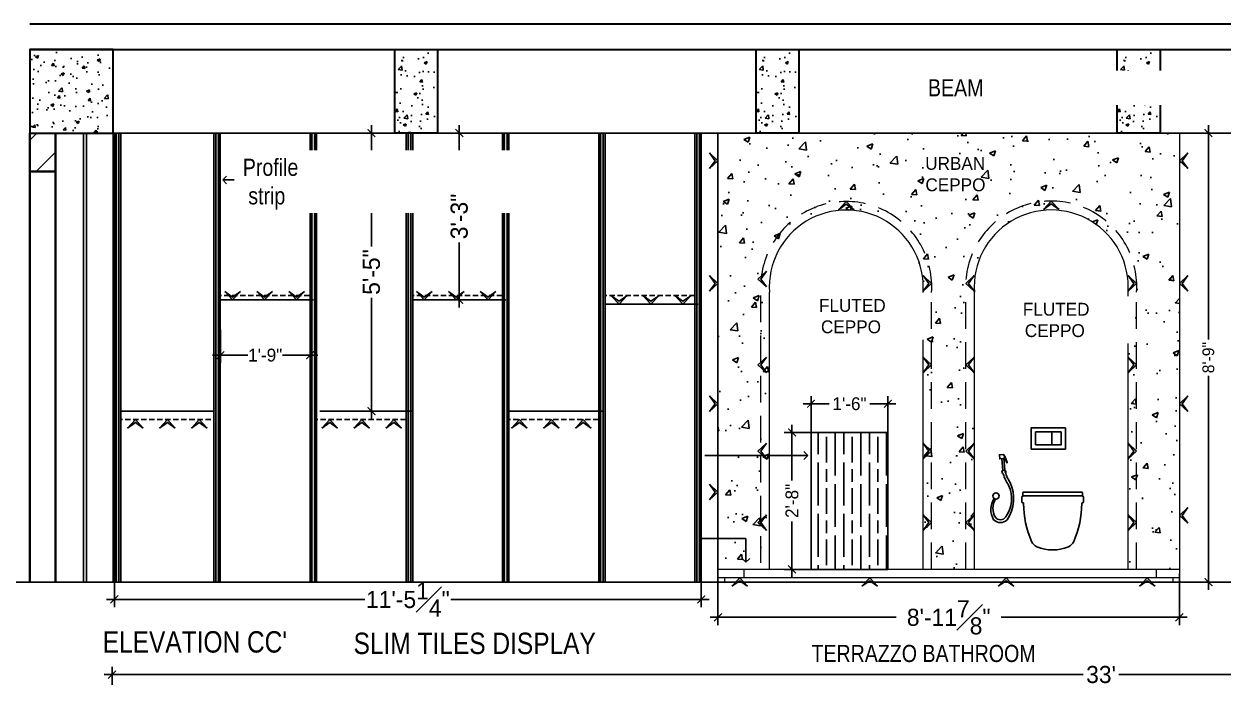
# Model space of a CAD drawing. Header units: inches. Extents: x -137722 to 81594, y -22256 to -1207.
# Drawn here: x -64117 to -63836.6, y -3403.5 to -3250.9 of the extents above; entities that cross this region are included whole.
import ezdxf

# ---------------------------------------------------------------- set-up
doc = ezdxf.new("R2010")
doc.units = ezdxf.units.IN
doc.header["$LTSCALE"] = 0.05
doc.header["$MEASUREMENT"] = 0
doc.header["$PDMODE"] = 3
doc.header["$PDSIZE"] = -4
doc.linetypes.add('A2-XREF-115_FURN$0$HIDDEN', pattern=[0.375, 0.25, -0.125])
doc.linetypes.add('DASHED2', pattern=[0.375, 0.25, -0.125])
doc.layers.get('Defpoints').update_dxf_attribs({"linetype": 'DASHED2'})
for name, color, linetype in [('beam', 7, 'Continuous'), ('Civil Dimension - Text', 7, 'Continuous'), ('Flooring Hatch', 251, 'Continuous'), ('FURNIITURE', 6, 'Continuous'), ('HATCH', 251, 'Continuous'), ('slab', 7, 'Continuous'), ('text', 176, 'Continuous')]:
    doc.layers.add(name, color=color, linetype=linetype)
doc.layers.add('FURNITURE', color=36, linetype='Continuous', lineweight=18)
doc.layers.add('WALL', color=7, linetype='Continuous', lineweight=35)
doc.styles.add('4MMOF3-8', font='ARIALN.TTF', dxfattribs={"height": 5.12})
doc.styles.add('9-128OF1-4', font='stylu.ttf')
doc.dimstyles.new('DIM 1-4', dxfattribs={"dimtxt": 3.0792, "dimasz": 1.82, "dimexe": 1.82, "dimexo": 0, "dimgap": 0.09, "dimtad": 0, "dimzin": 0, "dimdsep": 46, "dimlunit": 4, "dimtxsty": '9-128OF1-4', "dimblk": 'ARCHTICK', "dimcen": 1.8125, "dimdle": 1.82, "dimclrd": 8, "dimclre": 8, "dimadec": 0, "dimazin": 0, "dimtfac": 1, "dimtofl": 0, "dimtmove": 0, "dimatfit": 3, "dimldrblk": 'OPEN90', "dimfxl": 1, "dimtolj": 1, "dimtzin": 0, "dimlwd": -1, "dimarcsym": 0})

# ---------------------------------------------------------------- blocks, each defined once
blk = doc.blocks.new('_ArchTick')
at = {"color": 0, "const_width": 0.15}
blk.add_lwpolyline([(-0.5, -0.5), (0.5, 0.5)], dxfattribs=at)
blk = doc.blocks.new('*D236')
at = {"layer": 'Civil Dimension - Text', "color": 8, "lineweight": -2, "ltscale": 50, "transparency": 16777216}
for p, q in [((-64096.46, -3411.76), (-64096.46, -3401.15)), ((-63700.46, -3413.62), (-63700.46, -3401.15))]:
    blk.add_line(p, q, dxfattribs=at)
at = {"layer": 'Civil Dimension - Text', "color": 8, "ltscale": 50, "transparency": 16777216}
for p, q in [((-64098.28, -3402.97), (-63869.29, -3402.97)), ((-63698.64, -3402.97), (-63860.94, -3402.97))]:
    blk.add_line(p, q, dxfattribs=at)
at = {"layer": 'Defpoints', "color": 0, "ltscale": 50, "transparency": 16777216}
for p in [(-64096.46, -3402.97), (-64096.46, -3411.76), (-63700.46, -3413.62)]:
    blk.add_point(p, dxfattribs=at)
at = {"layer": 'Civil Dimension - Text', "color": 8, "ltscale": 50, "transparency": 16777216, "xscale": 1.82, "yscale": 1.82, "zscale": 1.82, "rotation": 180}
blk.add_blockref('_ArchTick', (-64096.46, -3402.97), dxfattribs=at)
at = {"layer": 'Civil Dimension - Text', "color": 8, "ltscale": 50, "transparency": 16777216, "xscale": 1.82, "yscale": 1.82, "zscale": 1.82}
blk.add_blockref('_ArchTick', (-63700.46, -3402.97), dxfattribs=at)
at = {"layer": 'Civil Dimension - Text', "color": 0, "ltscale": 50, "transparency": 16777216, "insert": (-63865.12, -3402.97), "char_height": 4, "attachment_point": 5, "style": '9-128OF1-4'}
blk.add_mtext("\\A1;33'", dxfattribs=at)
blk = doc.blocks.new('_Open90')
at = {"color": 0, "linetype": 'ByBlock', "lineweight": -2}
for p, q in [((0, 0), (-1, 0)), ((-0.5, 0.5), (0, 0)), ((0, 0), (-0.5, -0.5))]:
    blk.add_line(p, q, dxfattribs=at)
blk = doc.blocks.new('adwawd')
at = {"layer": 'Flooring Hatch', "ltscale": 50, "true_color": 0xcd6928, "transparency": 33554687}
h = blk.add_hatch(color=32, dxfattribs=at)
h.dxf.hatch_style = 1
h.paths.add_polyline_path([(-77941.34, -7094.04), (-77946.01, -7099.05), (-77941.34, -7095.73), (-77936.68, -7099.05)])
at = {"layer": 'Civil Dimension - Text', "color": 2, "ltscale": 50}
for p, q in [((-77941.34, -7094.04), (-77946.01, -7099.05)), ((-77946.01, -7099.05), (-77941.34, -7095.73)), ((-77941.34, -7094.04), (-77936.68, -7099.05)), ((-77936.68, -7099.05), (-77941.34, -7095.73))]:
    blk.add_line(p, q, dxfattribs=at)
blk = doc.blocks.new('*D239')
at = {"layer": 'Civil Dimension - Text', "color": 8, "ltscale": 50, "transparency": 16777216}
for p, q in [((-63934.78, -3339.66), (-63928.01, -3339.66)), ((-63913.14, -3339.66), (-63919.91, -3339.66))]:
    blk.add_line(p, q, dxfattribs=at)
at = {"layer": 'Civil Dimension - Text', "color": 8, "lineweight": -2, "ltscale": 50, "transparency": 16777216}
for p, q in [((-63932.96, -3346.36), (-63932.96, -3337.84)), ((-63914.96, -3346.36), (-63914.96, -3337.84))]:
    blk.add_line(p, q, dxfattribs=at)
at = {"layer": 'Defpoints', "color": 0, "ltscale": 50, "transparency": 16777216}
for p in [(-63932.96, -3339.66), (-63932.96, -3346.36), (-63914.96, -3346.36)]:
    blk.add_point(p, dxfattribs=at)
at = {"layer": 'Civil Dimension - Text', "color": 8, "ltscale": 50, "transparency": 16777216, "xscale": 1.82, "yscale": 1.82, "zscale": 1.82, "rotation": 180}
blk.add_blockref('_ArchTick', (-63932.96, -3339.66), dxfattribs=at)
at = {"layer": 'Civil Dimension - Text', "color": 8, "ltscale": 50, "transparency": 16777216, "xscale": 1.82, "yscale": 1.82, "zscale": 1.82}
blk.add_blockref('_ArchTick', (-63914.96, -3339.66), dxfattribs=at)
at = {"layer": 'Civil Dimension - Text', "color": 0, "ltscale": 50, "transparency": 16777216, "insert": (-63923.96, -3339.66), "char_height": 3, "attachment_point": 5, "style": '9-128OF1-4', "bg_fill": 3, "box_fill_scale": 1.25, "bg_fill_color": 256, "bg_fill_true_color": 13158600, "bg_fill_transparency": 0}
blk.add_mtext('\\A1;1\'-6"', dxfattribs=at)
blk = doc.blocks.new('*D240')
at = {"layer": 'Civil Dimension - Text', "color": 8, "ltscale": 50, "transparency": 16777216}
for p, q in [((-63937.41, -3344.54), (-63937.41, -3357.87)), ((-63937.41, -3380.18), (-63937.41, -3366.85))]:
    blk.add_line(p, q, dxfattribs=at)
at = {"layer": 'Civil Dimension - Text', "color": 8, "lineweight": -2, "ltscale": 50, "transparency": 16777216}
for p, q in [((-63932.96, -3346.36), (-63939.23, -3346.36)), ((-63932.96, -3378.36), (-63939.23, -3378.36))]:
    blk.add_line(p, q, dxfattribs=at)
at = {"layer": 'Defpoints', "color": 0, "ltscale": 50, "transparency": 16777216}
for p in [(-63932.96, -3346.36), (-63937.41, -3378.36), (-63932.96, -3378.36)]:
    blk.add_point(p, dxfattribs=at)
at = {"layer": 'Civil Dimension - Text', "color": 8, "ltscale": 50, "transparency": 16777216, "xscale": 1.82, "yscale": 1.82, "zscale": 1.82}
for p, rotation in [((-63937.41, -3346.36), 90), ((-63937.41, -3378.36), 270)]:
    blk.add_blockref('_ArchTick', p, dxfattribs=dict(at, rotation=rotation))
at = {"layer": 'Civil Dimension - Text', "color": 0, "ltscale": 50, "transparency": 16777216, "insert": (-63937.41, -3362.36), "char_height": 3, "attachment_point": 5, "rotation": 90, "style": '9-128OF1-4', "bg_fill": 3, "box_fill_scale": 1.25, "bg_fill_color": 256, "bg_fill_true_color": 13158600, "bg_fill_transparency": 0}
blk.add_mtext('\\A1;2\'-8"', dxfattribs=at)
blk = doc.blocks.new('*D241')
at = {"layer": 'Civil Dimension - Text', "color": 8, "ltscale": 50, "transparency": 16777216}
for p, q in [((-63840.01, -3274.54), (-63840.01, -3324.62)), ((-63840.01, -3383.18), (-63840.01, -3333.1))]:
    blk.add_line(p, q, dxfattribs=at)
at = {"layer": 'Civil Dimension - Text', "color": 8, "lineweight": -2, "ltscale": 50, "transparency": 16777216}
for p, q in [((-63846.8, -3276.36), (-63838.19, -3276.36)), ((-63848.3, -3381.36), (-63838.19, -3381.36))]:
    blk.add_line(p, q, dxfattribs=at)
at = {"layer": 'Defpoints', "color": 0, "ltscale": 50, "transparency": 16777216}
for p in [(-63846.8, -3276.36), (-63848.3, -3381.36), (-63840.01, -3381.36)]:
    blk.add_point(p, dxfattribs=at)
at = {"layer": 'Civil Dimension - Text', "color": 8, "ltscale": 50, "transparency": 16777216, "xscale": 1.82, "yscale": 1.82, "zscale": 1.82}
for p, rotation in [((-63840.01, -3276.36), 90), ((-63840.01, -3381.36), 270)]:
    blk.add_blockref('_ArchTick', p, dxfattribs=dict(at, rotation=rotation))
at = {"layer": 'Civil Dimension - Text', "color": 0, "ltscale": 50, "transparency": 16777216, "insert": (-63840.01, -3328.86), "char_height": 2.75, "attachment_point": 5, "rotation": 90, "style": '9-128OF1-4'}
blk.add_mtext('\\A1;8\'-9"', dxfattribs=at)
blk = doc.blocks.new('*D244')
at = {"layer": 'Civil Dimension - Text', "color": 8, "lineweight": -2, "ltscale": 50, "transparency": 16777216}
for p, q in [((-63954.72, -3379.36), (-63954.72, -3391.39)), ((-63846.8, -3379.36), (-63846.8, -3391.39))]:
    blk.add_line(p, q, dxfattribs=at)
at = {"layer": 'Civil Dimension - Text', "color": 8, "ltscale": 50, "transparency": 16777216}
for p, q in [((-63956.54, -3389.57), (-63913.01, -3389.57)), ((-63844.98, -3389.57), (-63888.51, -3389.57))]:
    blk.add_line(p, q, dxfattribs=at)
at = {"layer": 'Defpoints', "color": 0, "ltscale": 50, "transparency": 16777216}
for p in [(-63954.72, -3379.36), (-63846.8, -3379.36), (-63846.8, -3389.57)]:
    blk.add_point(p, dxfattribs=at)
at = {"layer": 'Civil Dimension - Text', "color": 8, "ltscale": 50, "transparency": 16777216, "xscale": 1.82, "yscale": 1.82, "zscale": 1.82, "rotation": 180}
blk.add_blockref('_ArchTick', (-63954.72, -3389.57), dxfattribs=at)
at = {"layer": 'Civil Dimension - Text', "color": 8, "ltscale": 50, "transparency": 16777216, "xscale": 1.82, "yscale": 1.82, "zscale": 1.82}
blk.add_blockref('_ArchTick', (-63846.8, -3389.57), dxfattribs=at)
at = {"layer": 'Civil Dimension - Text', "color": 0, "ltscale": 50, "transparency": 16777216, "insert": (-63900.76, -3389.57), "char_height": 4, "attachment_point": 5, "style": '9-128OF1-4'}
blk.add_mtext('\\A1;8\'-11{\\H1x;\\S7#8;}"', dxfattribs=at)
blk = doc.blocks.new('*D328')
at = {"layer": 'Civil Dimension - Text', "color": 8, "lineweight": -2, "ltscale": 50, "transparency": 16777216}
for p, q in [((-64095.91, -3376.65), (-64095.91, -3387.22)), ((-63958.62, -3378.31), (-63958.62, -3387.22))]:
    blk.add_line(p, q, dxfattribs=at)
at = {"layer": 'Civil Dimension - Text', "color": 8, "ltscale": 50, "transparency": 16777216}
for p, q in [((-64097.73, -3385.4), (-64037.3, -3385.4)), ((-63956.8, -3385.4), (-64017.23, -3385.4))]:
    blk.add_line(p, q, dxfattribs=at)
at = {"layer": 'Defpoints', "color": 0, "ltscale": 50, "transparency": 16777216}
for p in [(-64095.91, -3376.65), (-63958.62, -3378.31), (-64095.91, -3385.4)]:
    blk.add_point(p, dxfattribs=at)
at = {"layer": 'Civil Dimension - Text', "color": 8, "ltscale": 50, "transparency": 16777216, "xscale": 1.82, "yscale": 1.82, "zscale": 1.82, "rotation": 180}
blk.add_blockref('_ArchTick', (-64095.91, -3385.4), dxfattribs=at)
at = {"layer": 'Civil Dimension - Text', "color": 8, "ltscale": 50, "transparency": 16777216, "xscale": 1.82, "yscale": 1.82, "zscale": 1.82}
blk.add_blockref('_ArchTick', (-63958.62, -3385.4), dxfattribs=at)
at = {"layer": 'Civil Dimension - Text', "color": 0, "ltscale": 50, "transparency": 16777216, "insert": (-64027.26, -3385.4), "char_height": 4, "attachment_point": 5, "style": '9-128OF1-4'}
blk.add_mtext('\\A1;11\'-5{\\H1x;\\S1#4;}"', dxfattribs=at)
blk = doc.blocks.new('*D329')
at = {"layer": 'Civil Dimension - Text', "color": 8, "lineweight": -2, "ltscale": 50, "transparency": 16777216}
for p, q in [((-64071.12, -3322.39), (-64071.12, -3330.11)), ((-64050.12, -3322.15), (-64050.12, -3330.11))]:
    blk.add_line(p, q, dxfattribs=at)
at = {"layer": 'Civil Dimension - Text', "color": 8, "ltscale": 50, "transparency": 16777216}
for p, q in [((-64072.94, -3328.29), (-64064.67, -3328.29)), ((-64048.3, -3328.29), (-64056.58, -3328.29))]:
    blk.add_line(p, q, dxfattribs=at)
at = {"layer": 'Defpoints', "color": 0, "ltscale": 50, "transparency": 16777216}
for p in [(-64071.12, -3322.39), (-64050.12, -3322.15), (-64071.12, -3328.29)]:
    blk.add_point(p, dxfattribs=at)
at = {"layer": 'Civil Dimension - Text', "color": 8, "ltscale": 50, "transparency": 16777216, "xscale": 1.82, "yscale": 1.82, "zscale": 1.82, "rotation": 180}
blk.add_blockref('_ArchTick', (-64071.12, -3328.29), dxfattribs=at)
at = {"layer": 'Civil Dimension - Text', "color": 8, "ltscale": 50, "transparency": 16777216, "xscale": 1.82, "yscale": 1.82, "zscale": 1.82}
blk.add_blockref('_ArchTick', (-64050.12, -3328.29), dxfattribs=at)
at = {"layer": 'Civil Dimension - Text', "color": 0, "ltscale": 50, "transparency": 16777216, "insert": (-64060.62, -3328.29), "char_height": 3, "attachment_point": 5, "style": '9-128OF1-4'}
blk.add_mtext('\\A1;1\'-9"', dxfattribs=at)
blk = doc.blocks.new('*D330')
at = {"layer": 'Civil Dimension - Text', "color": 8, "ltscale": 50, "transparency": 16777216}
for p, q in [((-64035.77, -3274.54), (-64035.77, -3302.87)), ((-64035.77, -3343.18), (-64035.77, -3314.86))]:
    blk.add_line(p, q, dxfattribs=at)
at = {"layer": 'Civil Dimension - Text', "color": 8, "lineweight": -2, "ltscale": 50, "transparency": 16777216}
for p, q in [((-64032.42, -3276.36), (-64037.59, -3276.36)), ((-64036.95, -3341.36), (-64033.95, -3341.36))]:
    blk.add_line(p, q, dxfattribs=at)
at = {"layer": 'Defpoints', "color": 0, "ltscale": 50, "transparency": 16777216}
for p in [(-64035.77, -3276.36), (-64032.42, -3276.36), (-64036.95, -3341.36)]:
    blk.add_point(p, dxfattribs=at)
at = {"layer": 'Civil Dimension - Text', "color": 8, "ltscale": 50, "transparency": 16777216, "xscale": 1.82, "yscale": 1.82, "zscale": 1.82}
for p, rotation in [((-64035.77, -3276.36), 90), ((-64035.77, -3341.36), 270)]:
    blk.add_blockref('_ArchTick', p, dxfattribs=dict(at, rotation=rotation))
at = {"layer": 'Civil Dimension - Text', "color": 0, "ltscale": 50, "transparency": 16777216, "insert": (-64035.77, -3308.86), "char_height": 4, "attachment_point": 5, "rotation": 90, "style": '9-128OF1-4'}
blk.add_mtext('\\A1;5\'-5"', dxfattribs=at)
blk = doc.blocks.new('*D331')
at = {"layer": 'Civil Dimension - Text', "color": 8, "ltscale": 50, "transparency": 16777216}
for p, q in [((-64015.23, -3274.54), (-64015.23, -3289.78)), ((-64015.23, -3317.18), (-64015.23, -3301.94))]:
    blk.add_line(p, q, dxfattribs=at)
at = {"layer": 'Civil Dimension - Text', "color": 8, "lineweight": -2, "ltscale": 50, "transparency": 16777216}
for p, q in [((-64012.8, -3276.36), (-64017.05, -3276.36)), ((-64015.23, -3315.36), (-64017.05, -3315.36))]:
    blk.add_line(p, q, dxfattribs=at)
at = {"layer": 'Defpoints', "color": 0, "ltscale": 50, "transparency": 16777216}
for p in [(-64012.8, -3276.36), (-64015.23, -3315.36), (-64015.23, -3315.36)]:
    blk.add_point(p, dxfattribs=at)
at = {"layer": 'Civil Dimension - Text', "color": 8, "ltscale": 50, "transparency": 16777216, "xscale": 1.82, "yscale": 1.82, "zscale": 1.82}
for p, rotation in [((-64015.23, -3276.36), 90), ((-64015.23, -3315.36), 270)]:
    blk.add_blockref('_ArchTick', p, dxfattribs=dict(at, rotation=rotation))
at = {"layer": 'Civil Dimension - Text', "color": 0, "ltscale": 50, "transparency": 16777216, "insert": (-64015.23, -3295.86), "char_height": 4, "attachment_point": 5, "rotation": 90, "style": '9-128OF1-4'}
blk.add_mtext('\\A1;3\'-3"', dxfattribs=at)

msp = doc.modelspace()

# ---------------------------------------------------------------- hatches: boundary and pattern name
at = {"ltscale": 50, "true_color": 0xb3691e}
h = msp.add_hatch(color=32, dxfattribs=at)
h.dxf.hatch_style = 1
h.paths.add_polyline_path([(-64094.4051, -3276.3618), (-64095.9051, -3276.3618), (-64095.9051, -3381.3618), (-64094.4051, -3381.3618)])
at = {"ltscale": 50, "true_color": 0xf1eb1f}
h = msp.add_hatch(color=2, dxfattribs=at)
h.dxf.hatch_style = 1
h.paths.add_polyline_path([(-64095.4851, -3381.3623), (-64094.8251, -3381.3623), (-64094.8251, -3276.3623), (-64095.4851, -3276.3623)])
at = {"ltscale": 50, "true_color": 0xb3691e}
h = msp.add_hatch(color=32, dxfattribs=at)
h.dxf.hatch_style = 1
h.paths.add_polyline_path([(-64071.1239, -3276.3618), (-64072.6239, -3276.3618), (-64072.6239, -3381.3618), (-64071.1239, -3381.3618)])
at = {"ltscale": 50, "true_color": 0xf1eb1f}
h = msp.add_hatch(color=2, dxfattribs=at)
h.dxf.hatch_style = 1
h.paths.add_polyline_path([(-64072.2039, -3381.3623), (-64071.5439, -3381.3623), (-64071.5439, -3276.3623), (-64072.2039, -3276.3623)])
at = {"ltscale": 50, "true_color": 0xb3691e}
h = msp.add_hatch(color=32, dxfattribs=at)
h.dxf.hatch_style = 1
h.paths.add_polyline_path([(-64048.6239, -3276.3618), (-64050.1239, -3276.3618), (-64050.1239, -3381.3618), (-64048.6239, -3381.3618)])
at = {"ltscale": 50, "true_color": 0xf1eb1f}
h = msp.add_hatch(color=2, dxfattribs=at)
h.dxf.hatch_style = 1
h.paths.add_polyline_path([(-64049.7039, -3381.3623), (-64049.0439, -3381.3623), (-64049.0439, -3276.3623), (-64049.7039, -3276.3623)])
at = {"ltscale": 50, "true_color": 0xb3691e}
h = msp.add_hatch(color=32, dxfattribs=at)
h.dxf.hatch_style = 1
h.paths.add_polyline_path([(-64026.1239, -3276.2471), (-64027.6239, -3276.2471), (-64027.6239, -3381.2471), (-64026.1239, -3381.2471)])
at = {"ltscale": 50, "true_color": 0xf1eb1f}
h = msp.add_hatch(color=2, dxfattribs=at)
h.dxf.hatch_style = 1
h.paths.add_polyline_path([(-64027.2039, -3381.2476), (-64026.5439, -3381.2476), (-64026.5439, -3276.2476), (-64027.2039, -3276.2476)])
at = {"ltscale": 50, "true_color": 0xb3691e}
h = msp.add_hatch(color=32, dxfattribs=at)
h.dxf.hatch_style = 1
h.paths.add_polyline_path([(-64003.6239, -3276.3618), (-64005.1239, -3276.3618), (-64005.1239, -3381.3618), (-64003.6239, -3381.3618)])
at = {"ltscale": 50, "true_color": 0xf1eb1f}
h = msp.add_hatch(color=2, dxfattribs=at)
h.dxf.hatch_style = 1
h.paths.add_polyline_path([(-64004.7039, -3381.3623), (-64004.0439, -3381.3623), (-64004.0439, -3276.3623), (-64004.7039, -3276.3623)])
at = {"ltscale": 50, "true_color": 0xb3691e}
h = msp.add_hatch(color=32, dxfattribs=at)
h.dxf.hatch_style = 1
h.paths.add_polyline_path([(-63981.1239, -3276.3618), (-63982.6239, -3276.3618), (-63982.6239, -3381.3618), (-63981.1239, -3381.3618)])
at = {"ltscale": 50, "true_color": 0xf1eb1f}
h = msp.add_hatch(color=2, dxfattribs=at)
h.dxf.hatch_style = 1
h.paths.add_polyline_path([(-63982.2039, -3381.3623), (-63981.5439, -3381.3623), (-63981.5439, -3276.3623), (-63982.2039, -3276.3623)])
at = {"ltscale": 50, "true_color": 0xb3691e}
h = msp.add_hatch(color=32, dxfattribs=at)
h.dxf.hatch_style = 1
h.paths.add_polyline_path([(-63958.6239, -3276.3618), (-63960.1239, -3276.3618), (-63960.1239, -3381.3618), (-63958.6239, -3381.3618)])
at = {"ltscale": 50, "true_color": 0xf1eb1f}
h = msp.add_hatch(color=2, dxfattribs=at)
h.dxf.hatch_style = 1
h.paths.add_polyline_path([(-63959.7039, -3381.3623), (-63959.0439, -3381.3623), (-63959.0439, -3276.3623), (-63959.7039, -3276.3623)])
at = {"layer": 'Civil Dimension - Text', "ltscale": 50, "true_color": 0x939598}
h = msp.add_hatch(dxfattribs=at)
h.set_pattern_fill('AR-CONC', color=252)
h.set_pattern_definition([(50, (464.9573, 0), (7.1726018, -0.62752135), [0.75, -8.25]), (355, (464.957, 0), (-1.3875133, 7.5219213), [0.6, -6.6]), (100.451444, (465.555, -0.052), (5.7850885, 6.8943999), [0.6374019, -7.0114211]), (46.1842, (464.957, 2), (10.6724133, -1.6551928), [1.125, -12.375]), (96.635635, (465.847, 1.862), (9.3466195, 9.741186), [0.9561034, -10.5171376]), (351.184164, (464.957, 2), (9.3466195, 9.741186), [0.9, -9.9]), (21, (465.9573, 1.5), (5.9690705, -4.0261889), [0.75, -8.25]), (326, (465.957, 1.5), (2.4331533, 7.25150045), [0.6, -6.6]), (71.451445, (466.455, 1.1645), (8.4022238, 3.2253115), [0.6374019, -7.0114211]), (37.5, (464.9573, 0), (0.12159855, 3.32893854), [0, -6.52, 0, -6.7, 0, -6.625]), (7.5, (464.9573, 0), (2.63069537, 3.94411712), [0, -3.82, 0, -6.37, 0, -2.525]), (327.5, (462.7273, 0), (5.33822436, -0.22554872), [0, -2.5, 0, -7.8, 0, -10.35]), (317.5, (461.7273, 0), (5.8318617, 1.00104982), [0, -3.25, 0, -5.18, 0, -7.35])])
h.paths.add_polyline_path([(-64096.2051, -3256.8618), (-64115.7051, -3256.8618), (-64115.7051, -3276.3618), (-64096.2051, -3276.3618)])
h = msp.add_hatch(dxfattribs=at)
h.set_pattern_fill('AR-CONC', color=252)
h.set_pattern_definition([(50, (0, 0), (7.1726018, -0.62752135), [0.75, -8.25]), (355, (0, 0), (-1.3875133, 7.5219213), [0.6, -6.6]), (100.451444, (0.598, -0.052), (5.7850885, 6.8943999), [0.6374019, -7.0114211]), (46.1842, (0, 2), (10.6724133, -1.6551928), [1.125, -12.375]), (96.635635, (0.889, 1.862), (9.3466195, 9.741186), [0.9561034, -10.5171376]), (351.184164, (0, 2), (9.3466195, 9.741186), [0.9, -9.9]), (21, (1, 1.5), (5.9690705, -4.0261889), [0.75, -8.25]), (326, (1, 1.5), (2.4331533, 7.25150045), [0.6, -6.6]), (71.451445, (1.4974, 1.1645), (8.4022238, 3.2253115), [0.6374019, -7.0114211]), (37.5, (0, 0), (0.12159855, 3.32893854), [0, -6.52, 0, -6.7, 0, -6.625]), (7.5, (0, 0), (2.63069537, 3.94411712), [0, -3.82, 0, -6.37, 0, -2.525]), (327.5, (-2.23, 0), (5.33822436, -0.22554872), [0, -2.5, 0, -7.8, 0, -10.35]), (317.5, (-3.23, 0), (5.8318617, 1.00104982), [0, -3.25, 0, -5.18, 0, -7.35])])
h.paths.add_polyline_path([(-64020.3019, -3256.8618), (-64030.3018, -3256.8618), (-64030.3018, -3276.3618), (-64020.3019, -3276.3618)])
h = msp.add_hatch(dxfattribs=at)
h.set_pattern_fill('AR-CONC', color=252)
h.set_pattern_definition([(50, (84.4867, 0), (7.1726018, -0.62752135), [0.75, -8.25]), (355, (84.487, 0), (-1.3875133, 7.5219213), [0.6, -6.6]), (100.451444, (85.0844, -0.052), (5.7850885, 6.8943999), [0.6374019, -7.0114211]), (46.1842, (84.487, 2), (10.6724133, -1.6551928), [1.125, -12.375]), (96.635635, (85.376, 1.862), (9.3466195, 9.741186), [0.9561034, -10.5171376]), (351.184164, (84.487, 2), (9.3466195, 9.741186), [0.9, -9.9]), (21, (85.4867, 1.5), (5.9690705, -4.0261889), [0.75, -8.25]), (326, (85.487, 1.5), (2.4331533, 7.25150045), [0.6, -6.6]), (71.451445, (85.984, 1.1645), (8.4022238, 3.2253115), [0.6374019, -7.0114211]), (37.5, (84.4867, 0), (0.12159855, 3.32893854), [0, -6.52, 0, -6.7, 0, -6.625]), (7.5, (84.4867, 0), (2.63069537, 3.94411712), [0, -3.82, 0, -6.37, 0, -2.525]), (327.5, (82.2567, 0), (5.33822436, -0.22554872), [0, -2.5, 0, -7.8, 0, -10.35]), (317.5, (81.2567, 0), (5.8318617, 1.00104982), [0, -3.25, 0, -5.18, 0, -7.35])])
h.paths.add_polyline_path([(-63935.8152, -3256.8618), (-63945.8152, -3256.8618), (-63945.8152, -3276.3618), (-63935.8152, -3276.3618)])
h = msp.add_hatch(dxfattribs=at)
h.set_pattern_fill('AR-CONC', color=252)
h.set_pattern_definition([(50, (168.9714, 0), (7.1726018, -0.62752135), [0.75, -8.25]), (355, (168.971, 0), (-1.3875133, 7.5219213), [0.6, -6.6]), (100.451444, (169.569, -0.052), (5.7850885, 6.8943999), [0.6374019, -7.0114211]), (46.1842, (168.971, 2), (10.6724133, -1.6551928), [1.125, -12.375]), (96.635635, (169.861, 1.862), (9.3466195, 9.741186), [0.9561034, -10.5171376]), (351.184164, (168.971, 2), (9.3466195, 9.741186), [0.9, -9.9]), (21, (169.9714, 1.5), (5.9690705, -4.0261889), [0.75, -8.25]), (326, (169.971, 1.5), (2.4331533, 7.25150045), [0.6, -6.6]), (71.451445, (170.469, 1.1645), (8.4022238, 3.2253115), [0.6374019, -7.0114211]), (37.5, (168.9714, 0), (0.12159855, 3.32893854), [0, -6.52, 0, -6.7, 0, -6.625]), (7.5, (168.9714, 0), (2.63069537, 3.94411712), [0, -3.82, 0, -6.37, 0, -2.525]), (327.5, (166.7414, 0), (5.33822436, -0.22554872), [0, -2.5, 0, -7.8, 0, -10.35]), (317.5, (165.7414, 0), (5.8318617, 1.00104982), [0, -3.25, 0, -5.18, 0, -7.35])])
h.paths.add_polyline_path([(-63851.3305, -3256.8618), (-63861.3305, -3256.8618), (-63861.3305, -3276.3618), (-63851.3305, -3276.3618)])
h = msp.add_hatch(dxfattribs=at)
h.set_pattern_fill('GOST_WOOD', color=252)
h.set_pattern_definition([(90, (7066.6794, 5420.5775), (6, -4e-16), [10, -2]), (90, (7068.6794, 5418.5775), (6, -4e-16), [6, -1.5, 3, -1.5]), (90, (7070.6794, 5415.5775), (6, -4e-16), [10, -2])])
h.paths.add_polyline_path([(-63932.9625, -3378.3618), (-63914.9625, -3378.3618), (-63914.9625, -3346.3618), (-63932.9625, -3346.3618)])
at = {"layer": 'FURNITURE', "ltscale": 50}
h = msp.add_hatch(dxfattribs=at)
h.set_pattern_fill('ANSI31', color=256, scale=50)
h.paths.add_polyline_path([(-64109.7051, -3276.3618), (-64115.7051, -3276.3618), (-64115.7051, -3285.3618), (-64109.7051, -3285.3618)])

# ---------------------------------------------------------------- linework, layer by layer
at = {"ltscale": 50}
for p, q in [((-64103.1551, -3276.3618), (-64103.1551, -3381.3618)), ((-64102.4051, -3276.3618), (-64102.4051, -3381.3618)), ((-64096.2051, -3381.3618), (-64096.2051, -3276.3618)), ((-64095.9051, -3381.3618), (-64095.9051, -3276.3618)), ((-64094.4051, -3381.3618), (-64094.4051, -3276.3618)), ((-64072.6239, -3381.3618), (-64072.6239, -3276.3618)), ((-64071.1239, -3381.3618), (-64071.1239, -3276.3618)), ((-64050.1239, -3381.3618), (-64050.1239, -3276.3618)), ((-64048.6239, -3381.3618), (-64048.6239, -3276.3618)), ((-64027.6239, -3381.3618), (-64027.6239, -3276.3618)), ((-64026.1239, -3381.3618), (-64026.1239, -3276.3618)), ((-64005.1239, -3381.3618), (-64005.1239, -3276.3618)), ((-64003.6239, -3381.3618), (-64003.6239, -3276.3618)), ((-63982.6239, -3381.3618), (-63982.6239, -3276.3618)), ((-63981.1239, -3381.3618), (-63981.1239, -3276.3618)), ((-63960.1239, -3381.3618), (-63960.1239, -3276.3618)), ((-63958.6239, -3381.3618), (-63958.6239, -3276.3618)), ((-63954.7179, -3381.3618), (-63954.7179, -3276.3618)), ((-64050.1239, -3301.1819), (-64050.1239, -3343.1169)), ((-64049.3427, -3315.3618), (-64071.1239, -3315.3618)), ((-64004.3427, -3315.3618), (-64026.1239, -3315.3618)), ((-63959.3427, -3316.3618), (-63981.1239, -3316.3618)), ((-64072.6239, -3341.3618), (-64094.4051, -3341.3618)), ((-64026.0615, -3341.3618), (-64047.8427, -3341.3618)), ((-63981.8427, -3341.3618), (-64003.6239, -3341.3618))]:
    msp.add_line(p, q, dxfattribs=at)
at = {"linetype": 'A2-XREF-115_FURN$0$HIDDEN', "ltscale": 100}
for p, q in [((-64050.2487, -3314.3618), (-64071.2799, -3314.3618)), ((-64005.1863, -3314.3618), (-64026.2175, -3314.3618)), ((-63960.1239, -3314.3618), (-63981.1551, -3314.3618)), ((-64073.3739, -3343.3618), (-64094.4051, -3343.3618)), ((-64027.7175, -3343.3618), (-64048.7487, -3343.3618)), ((-63982.6551, -3343.3618), (-64003.6863, -3343.3618))]:
    msp.add_line(p, q, dxfattribs=at)
at = {"ltscale": 200}
for p, q in [((-63876.6427, -3346.2433), (-63876.6427, -3349.2433)), ((-63883.4376, -3361.2033), (-63869.4377, -3361.2033))]:
    msp.add_line(p, q, dxfattribs=at)
at = {"ltscale": 50}
for points in [[(-64095.4851, -3381.3623), (-64094.8251, -3381.3623), (-64094.8251, -3276.3623), (-64095.4851, -3276.3623)], [(-64072.2039, -3381.3623), (-64071.5439, -3381.3623), (-64071.5439, -3276.3623), (-64072.2039, -3276.3623)], [(-64049.7039, -3381.3623), (-64049.0439, -3381.3623), (-64049.0439, -3276.3623), (-64049.7039, -3276.3623)], [(-64027.2039, -3381.2476), (-64026.5439, -3381.2476), (-64026.5439, -3276.2476), (-64027.2039, -3276.2476)], [(-64004.7039, -3381.3623), (-64004.0439, -3381.3623), (-64004.0439, -3276.3623), (-64004.7039, -3276.3623)], [(-63982.2039, -3381.3623), (-63981.5439, -3381.3623), (-63981.5439, -3276.3623), (-63982.2039, -3276.3623)], [(-63959.7039, -3381.3623), (-63959.0439, -3381.3623), (-63959.0439, -3276.3623), (-63959.7039, -3276.3623)]]:
    msp.add_lwpolyline(points, close=True, dxfattribs=at)
at = {"ltscale": 200}
for points in [[(-63873.4431, -3345.2433), (-63881.4431, -3345.2433), (-63881.4431, -3350.2433), (-63873.4431, -3350.2433)], [(-63874.4431, -3346.2433), (-63880.4431, -3346.2433), (-63880.4431, -3349.2433), (-63874.4431, -3349.2433)]]:
    msp.add_lwpolyline(points, close=True, dxfattribs=at)
for points in [[(-63890.1543, -3361.788, 0.28015457), (-63890.2426, -3366.771, 0.39615878), (-63887.0822, -3366.8201, 0.25854156), (-63886.3609, -3358.0449, -0.10232625), (-63887.6255, -3355.1545), (-63888.1146, -3355.258), (-63888.3347, -3352.522)], [(-63887.8278, -3352.4819, 0.29888427), (-63887.9067, -3351.485), (-63888.9036, -3351.5639), (-63888.8247, -3352.5608), (-63887.8278, -3352.4819), (-63887.6153, -3355.1696)], [(-63887.7183, -3351.9717), (-63887.1495, -3353.461), (-63887.0485, -3353.4105), (-63887.6107, -3351.8831, 0.2054124), (-63887.7613, -3351.758)], [(-63888.1135, -3355.2116, 0.60059798), (-63887.983, -3356.0277)], [(-63887.983, -3356.0277, 0.09009201), (-63886.7299, -3358.7126)], [(-63887.4341, -3355.833, 0.43764919), (-63887.6153, -3355.1696)], [(-63887.438, -3366.1757, 0.27576203), (-63886.7546, -3358.6742)]]:
    msp.add_lwpolyline(points, format="xyb", dxfattribs=at)
msp.add_lwpolyline([(-63887.8034, -3352.7904), (-63887.4056, -3352.7904)], dxfattribs=at)
msp.add_lwpolyline([(-63869.6344, -3362.9775, -0.41360963), (-63869.4372, -3362.7808), (-63869.4377, -3362.7808, 0.41421356), (-63869.2405, -3362.5836), (-63869.2405, -3361.4794, 0.33167927), (-63869.4377, -3361.2148), (-63869.4377, -3360.5202, 0.41421356), (-63869.6349, -3360.323), (-63883.2404, -3360.323, 0.41421356), (-63883.4376, -3360.5202), (-63883.4376, -3361.2148, 0.33167927), (-63883.6347, -3361.4794), (-63883.6347, -3362.5836, 0.41421356), (-63883.4376, -3362.7808), (-63883.438, -3362.7808, -0.41360963), (-63883.2409, -3362.9775, 0.10336346), (-63881.3675, -3371.8511, 0.19194948), (-63880.1187, -3373.0802, 0.20175859), (-63872.7565, -3373.0802, 0.19194948), (-63871.5077, -3371.8511, 0.10336346)], format="xyb", close=True, dxfattribs=at)
msp.add_circle((-63889.6846, -3361.2033), 0.75, dxfattribs=at)
for centre, radius, start, end in [((-63886.0599, -3364.0841), 4.3381, 150.36503, 209.194261), ((-63888.6523, -3365.2133), 1.5495, 219.55762, 321.600397)]:
    msp.add_arc(centre, radius, start, end, dxfattribs=at)
at = {"layer": 'beam', "lineweight": 30, "ltscale": 50}
for points in [[(-64115.7051, -3276.3618), (-64096.2051, -3276.3618), (-64096.2051, -3256.8618), (-64115.7051, -3256.8618)], [(-64030.3018, -3256.8618), (-64020.3019, -3256.8618), (-64020.3019, -3276.3618), (-64030.3018, -3276.3618)], [(-63945.8152, -3256.8618), (-63935.8152, -3256.8618), (-63935.8152, -3276.3618), (-63945.8152, -3276.3618)], [(-63861.3305, -3256.8618), (-63851.3305, -3256.8618), (-63851.3305, -3276.3618), (-63861.3305, -3276.3618)]]:
    msp.add_lwpolyline(points, close=True, dxfattribs=at)
at = {"layer": 'Civil Dimension - Text', "ltscale": 50}
for p, q in [((-64115.7051, -3256.8618), (-64115.7051, -3381.3618)), ((-64096.2051, -3256.8618), (-64096.2051, -3381.3618)), ((-64115.7051, -3276.3618), (-63693.7024, -3276.3618)), ((-64119.3153, -3381.3618), (-63665.019, -3381.3618))]:
    msp.add_line(p, q, dxfattribs=at)
at = {"layer": 'FURNIITURE', "ltscale": 50}
msp.add_lwpolyline([(-63914.9625, -3346.3618), (-63914.9625, -3378.3618), (-63932.9625, -3378.3618), (-63932.9625, -3346.3618)], close=True, dxfattribs=at)
at = {"layer": 'FURNITURE', "color": 6, "ltscale": 50}
for p, q in [((-63846.7962, -3276.3618), (-63954.7179, -3276.3618)), ((-63954.7179, -3276.3618), (-63954.7179, -3378.3618)), ((-63846.7962, -3276.3618), (-63846.7962, -3378.3618)), ((-63942.688, -3378.3618), (-63942.688, -3313.5441)), ((-63906.7571, -3378.3618), (-63906.7571, -3313.5441)), ((-63894.7571, -3378.3618), (-63894.7571, -3313.5441)), ((-63858.7962, -3378.3618), (-63858.7962, -3313.5441)), ((-63846.7962, -3378.3618), (-63954.7179, -3378.3618)), ((-63954.7179, -3378.3618), (-63954.7179, -3380.3618)), ((-63948.6723, -3378.3618), (-63948.6723, -3380.3618)), ((-63852.2429, -3378.3618), (-63852.2429, -3380.3618)), ((-63846.7962, -3378.3618), (-63846.7962, -3380.3618)), ((-63846.7962, -3380.3618), (-63954.7179, -3380.3618)), ((-63953.2179, -3380.3618), (-63953.2179, -3381.3618)), ((-63848.2962, -3380.3618), (-63848.2962, -3381.3618))]:
    msp.add_line(p, q, dxfattribs=at)
at = {"layer": 'FURNITURE', "color": 217, "linetype": 'A2-XREF-115_FURN$0$HIDDEN', "ltscale": 500, "true_color": 0x93278f}
for p, q in [((-63944.6755, -3376.8374), (-63944.6755, -3312.0198)), ((-63904.7571, -3378.3618), (-63904.7571, -3313.5441)), ((-63896.7571, -3378.3618), (-63896.7571, -3313.5441)), ((-63856.7962, -3378.3618), (-63856.7962, -3313.5441))]:
    msp.add_line(p, q, dxfattribs=at)
for centre, radius, start, end in [((-63924.7174, -3312.3579), 19.9991, 356.330843, 183.669157), ((-63876.7767, -3312.2856), 20.02, 356.39567, 183.60433)]:
    msp.add_arc(centre, radius, start, end, dxfattribs=at)
at = {"layer": 'FURNITURE', "color": 6, "ltscale": 50}
for centre, radius, start, end in [((-63924.7225, -3312.3628), 18.0042, 356.237882, 183.762118), ((-63876.7767, -3312.3652), 18.019, 356.248523, 183.751477)]:
    msp.add_arc(centre, radius, start, end, dxfattribs=at)
at = {"layer": 'slab', "lineweight": 30, "ltscale": 50}
for p, q in [((-64115.7051, -3250.8618), (-63673.8651, -3250.8618)), ((-64115.7051, -3256.8618), (-63683.9551, -3256.8618))]:
    msp.add_line(p, q, dxfattribs=at)
at = {"layer": 'WALL'}
for p, q in [((-64115.7051, -3381.3618), (-64115.7051, -3276.3618)), ((-64109.7051, -3381.3618), (-64109.7051, -3276.3618)), ((-64115.7051, -3285.3618), (-64109.7051, -3285.3618))]:
    msp.add_line(p, q, dxfattribs=at)

# ---------------------------------------------------------------- block references
at = {"layer": 'Civil Dimension - Text', "yscale": 0.3918184986101589, "zscale": 0.3918184986101589}
for p, xscale, rotation in [((-61175.1429, -33821.6964), 0.3918184986101589, 270), ((-66626.3712, -33821.6964), -0.3918184986101589, 90), ((-66724.9388, -33849.3753), -0.3918184986101589, 90), ((-61175.1429, -33850.3802), 0.3918184986101589, 270), ((-61125.1821, -33850.3802), 0.3918184986101589, 270), ((-66676.3321, -33850.3802), -0.3918184986101589, 90), ((-61077.2213, -33850.3802), 0.3918184986101589, 270), ((-66626.3712, -33850.3802), -0.3918184986101589, 90), ((-94607.1078, -6094.9367), 0.3918184986101589, 180), ((-33521.9131, -6094.9367), -0.3918184986101589, 180), ((-33514.4389, -6094.9367), -0.3918184986101589, 180), ((-94562.2891, -6094.9367), 0.3918184986101589, 180), ((-33477.0944, -6094.9367), -0.3918184986101589, 180), ((-33469.6202, -6094.9367), -0.3918184986101589, 180), ((-94516.7302, -6095.9367), 0.3918184986101589, 180), ((-33431.5355, -6095.9367), -0.3918184986101589, 180), ((-33424.0613, -6095.9367), -0.3918184986101589, 180), ((-66724.9388, -33869.4122), -0.3918184986101589, 90), ((-61125.1821, -33869.4122), 0.3918184986101589, 270), ((-66676.3321, -33869.4122), -0.3918184986101589, 90), ((-61077.2213, -33869.4122), 0.3918184986101589, 270), ((-61175.1429, -33878.5103), 0.3918184986101589, 270), ((-66626.3712, -33878.5103), -0.3918184986101589, 90), ((-66724.9388, -33889.5784), -0.3918184986101589, 90), ((-61125.1821, -33889.5784), 0.3918184986101589, 270), ((-66676.3321, -33889.5784), -0.3918184986101589, 90), ((-61077.2213, -33889.5784), 0.3918184986101589, 270), ((-61175.1429, -33899.1436), 0.3918184986101589, 270), ((-66626.3712, -33904.5931), -0.3918184986101589, 90), ((-66724.9388, -33906.2757), -0.3918184986101589, 90), ((-61125.1821, -33906.2757), 0.3918184986101589, 270), ((-66676.3321, -33906.2757), -0.3918184986101589, 90), ((-61077.2213, -33906.2757), 0.3918184986101589, 270)]:
    msp.add_blockref('adwawd', p, dxfattribs=dict(at, xscale=xscale, rotation=rotation))
for p, xscale in [((-94463.5776, -512.7838), -0.3918184986101589), ((-94415.6369, -512.6906), -0.3918184986101589), ((-94629.849, -563.7868), -0.3918184986101589), ((-94622.3748, -563.7868), -0.3918184986101589), ((-33537.1801, -563.7868), 0.3918184986101589), ((-94584.3763, -563.7868), -0.3918184986101589), ((-94576.9021, -563.7868), -0.3918184986101589), ((-33491.7074, -563.7868), 0.3918184986101589), ((-94540.0263, -563.7868), -0.3918184986101589), ((-94532.5521, -563.7868), -0.3918184986101589), ((-33447.3574, -563.7868), 0.3918184986101589), ((-33410.7627, -600.7868), 0.3918184986101589), ((-33380.3808, -600.7868), 0.3918184986101589), ((-33348.4771, -600.7868), 0.3918184986101589), ((-33315.438, -600.7868), 0.3918184986101589)]:
    msp.add_blockref('adwawd', p, dxfattribs=dict(at, xscale=xscale))

# ---------------------------------------------------------------- dimensions: what is measured, and where the dimension line sits
at = {"layer": 'Civil Dimension - Text', "ltscale": 50}
for base, p1, p2, override, picture, middle in [((-64035.7737, -3276.3618), (-64036.9521, -3341.3618), (-64032.4219, -3276.3618), {"dimtxt": 4, "dimdec": 3, "dimtdec": 3, "dimtmove": 1, "dimfxl": 0, "dimfrac": 1, "dimarcsym": 1}, '*D330', (-64035.7737, -3308.8618)), ((-64015.2333, -3315.3618), (-64012.801, -3276.3618), (-64015.2333, -3315.3618), {"dimtxt": 4, "dimdec": 3, "dimtdec": 3, "dimtmove": 1, "dimfxl": 0, "dimfrac": 1, "dimarcsym": 1}, '*D331', (-64015.2333, -3295.8618)), ((-63840.0069, -3381.3618), (-63846.7962, -3276.3618), (-63848.2962, -3381.3618), {"dimtxt": 2.75, "dimdec": 3, "dimtdec": 3, "dimfxl": 0, "dimfrac": 1, "dimarcsym": 1}, '*D241', (-63840.0069, -3328.8618))]:
    dim = msp.add_linear_dim(base=base, p1=p1, p2=p2, angle=90, dimstyle='DIM 1-4', override=override, dxfattribs=at)
    dim.commit()
    dim.dimension.update_dxf_attribs({"geometry": picture, "text_midpoint": middle})
dim = msp.add_linear_dim(base=(-64071.1239, -3328.2936), p1=(-64050.1239, -3322.1494), p2=(-64071.1239, -3322.3938), dimstyle='DIM 1-4', override={"dimtxt": 3, "dimdec": 3, "dimtdec": 3, "dimtmove": 1, "dimfxl": 0, "dimfrac": 1, "dimarcsym": 1}, dxfattribs=at)
dim.commit()
dim.dimension.update_dxf_attribs({"geometry": '*D329', "text_midpoint": (-64060.6239, -3328.2936)})
dim = msp.add_linear_dim(base=(-64096.4551, -3402.9701), p1=(-63700.4551, -3413.6187), p2=(-64096.4551, -3411.7586), angle=180, dimstyle='DIM 1-4', override={"dimtxt": 4, "dimdec": 3, "dimtdec": 3, "dimtmove": 1, "dimfxl": 0, "dimfrac": 1, "dimarcsym": 1}, dxfattribs=at)
dim.commit()
dim.dimension.update_dxf_attribs({"geometry": '*D236', "text_midpoint": (-63865.1168, -3402.9701), "dimtype": 160})

# ---------------------------------------------------------------- leaders
msp.add_leader([(-64070.5691, -3287.3182), (-64057.94, -3287.3182)], dimstyle='DIM 1-4', override={"dimclrt": 256, "dimfxl": 0, "dimarcsym": 1}, dxfattribs=at)
at = {"layer": 'text', "ltscale": 50}
msp.add_leader([(-63948.1892, -3376.7075), (-63948.1892, -3371.1412), (-63958.8937, -3371.1412)], dimstyle='DIM 1-4', override={"dimclrt": 256, "dimfxl": 0, "dimarcsym": 1}, dxfattribs=at)

# ---------------------------------------------------------------- next in the draw order: texts
at = {"layer": 'text', "ltscale": 50, "width": 66.281096, "attachment_point": 4, "style": '4MMOF3-8', "bg_fill": 2}
for s, insert, char_height in [('BEAM', (-63905.6103, -3265.7791), 4), ('Profile\\P strip', (-64065.8615, -3288.3035), 4), ("ELEVATION CC'", (-64098.626, -3395.3545), 5)]:
    msp.add_mtext(s, dxfattribs=dict(at, insert=insert, char_height=char_height))
at = {"layer": 'text', "ltscale": 50, "char_height": 3, "attachment_point": 4, "style": '4MMOF3-8', "bg_fill": 2}
for s, heights, insert in [('\\pi9.93227;{\\fStylus BT|b0|i0|c0|p34;URBAN \\P\\pi9.98278;CEPPO}', [0], (-63916.186, -3285.9805)), ('\\pi9.52268;{\\fStylus BT|b0|i0|c0|p34;FLUTED\\P\\pi9.98278;CEPPO}', [0], (-63940.6179, -3319.1797)), ('\\pi9.52268;{\\fStylus BT|b0|i0|c0|p34;FLUTED\\P\\pi9.98278;CEPPO}', [13.9248], (-63892.9409, -3320.0697))]:
    msp.add_mtext_dynamic_manual_height_columns(s, width=33.316215, gutter_width=15.396, heights=heights, dxfattribs=dict(at, insert=insert))

# ---------------------------------------------------------------- next in the draw order: dimensions: what is measured, and where the dimension line sits
at = {"layer": 'Civil Dimension - Text', "ltscale": 50}
dim = msp.add_linear_dim(base=(-63932.9625, -3339.6585), p1=(-63914.9625, -3346.3618), p2=(-63932.9625, -3346.3618), dimstyle='DIM 1-4', override={"dimtxt": 3, "dimdec": 3, "dimtdec": 3, "dimtmove": 1, "dimfxl": 0, "dimtfill": 1, "dimfrac": 1, "dimarcsym": 1}, dxfattribs=at)
dim.commit()
dim.dimension.update_dxf_attribs({"geometry": '*D239', "text_midpoint": (-63923.9625, -3339.6585)})

# ---------------------------------------------------------------- next in the draw order: texts
at = {"layer": 'text', "ltscale": 50, "insert": (-64039.9483, -3395.6977), "char_height": 5, "width": 66.281096, "attachment_point": 4, "style": '4MMOF3-8', "bg_fill": 2}
msp.add_mtext('SLIM TILES DISPLAY', dxfattribs=at)

# ---------------------------------------------------------------- next in the draw order: dimensions: what is measured, and where the dimension line sits
at = {"layer": 'Civil Dimension - Text', "ltscale": 50}
dim = msp.add_linear_dim(base=(-63937.4067, -3378.3618), p1=(-63932.9625, -3346.3618), p2=(-63932.9625, -3378.3618), angle=90, dimstyle='DIM 1-4', override={"dimtxt": 3, "dimdec": 3, "dimtdec": 3, "dimtmove": 1, "dimfxl": 0, "dimtfill": 1, "dimfrac": 1, "dimarcsym": 1}, dxfattribs=at)
dim.commit()
dim.dimension.update_dxf_attribs({"geometry": '*D240', "text_midpoint": (-63937.4067, -3362.3618)})

# ---------------------------------------------------------------- next in the draw order: hatches: boundary and pattern name
at = {"layer": 'HATCH', "ltscale": 50, "true_color": 0x939598}
h = msp.add_hatch(dxfattribs=at)
h.set_pattern_fill('AR-CONC', color=252, scale=2)
h.set_pattern_definition([(50, (321.863, -7e-11), (14.3452037, -1.2550427), [1.5, -16.5]), (355, (321.863, -7e-11), (-2.7750267, 15.0438427), [1.2, -13.2]), (100.451444, (323.059, -0.105), (11.570177, 13.7887998), [1.274804, -14.0228422]), (46.1842, (321.863, 4), (21.3448266, -3.3103856), [2.25, -24.75]), (96.635635, (323.642, 3.724), (18.693239, 19.482372), [1.912207, -21.034275]), (351.184164, (321.863, 4), (18.693239, 19.482372), [1.8, -19.8]), (21, (323.863, 3), (11.938141, -8.0523778), [1.5, -16.5]), (326, (323.863, 3), (4.8663066, 14.503001), [1.2, -13.2]), (71.451445, (324.858, 2.329), (16.8044475, 6.450623), [1.2748038, -14.0228422]), (37.5, (321.863, -7e-11), (0.2431971, 6.65787708), [0, -13.04, 0, -13.4, 0, -13.25]), (7.5, (321.863, -7e-11), (5.26139075, 7.8882342), [0, -7.64, 0, -12.74, 0, -5.05]), (327.5, (317.403, -7e-11), (10.67644872, -0.45109743), [0, -5, 0, -15.6, 0, -20.7]), (317.5, (315.403, -7e-11), (11.6637234, 2.0020996), [0, -6.5, 0, -10.36, 0, -14.7])])
h.paths.add_polyline_path([(-63846.7962, -3276.3618), (-63954.7179, -3276.3618), (-63954.7179, -3378.3618), (-63942.688, -3378.3618), (-63942.688, -3313.5441, -1.06791546), (-63906.7571, -3313.5441), (-63906.7571, -3378.3618), (-63894.7571, -3378.3618), (-63894.7571, -3313.5441, -1.06771672), (-63858.7962, -3313.5441), (-63858.7962, -3378.3618), (-63846.7962, -3378.3618)])

# ---------------------------------------------------------------- next in the draw order: dimensions: what is measured, and where the dimension line sits
at = {"layer": 'Civil Dimension - Text', "ltscale": 50}
for base, p1, p2, picture, middle in [((-64095.9051, -3385.4008), (-63958.6239, -3378.3071), (-64095.9051, -3376.6491), '*D328', (-64027.2645, -3385.4008)), ((-63846.7962, -3389.5697), (-63954.7179, -3379.3618), (-63846.7962, -3379.3618), '*D244', (-63900.7571, -3389.5697))]:
    dim = msp.add_linear_dim(base=base, p1=p1, p2=p2, dimstyle='DIM 1-4', override={"dimtxt": 4, "dimdec": 3, "dimtdec": 3, "dimtmove": 1, "dimfxl": 0, "dimfrac": 1, "dimarcsym": 1}, dxfattribs=at)
    dim.commit()
    dim.dimension.update_dxf_attribs({"geometry": picture, "text_midpoint": middle})

# ---------------------------------------------------------------- next in the draw order: leaders
at = {"layer": 'text', "ltscale": 50}
msp.add_leader([(-63933.7277, -3351.7479), (-63957.7698, -3351.7479)], dimstyle='DIM 1-4', override={"dimclrt": 256, "dimfxl": 0, "dimarcsym": 1}, dxfattribs=at)

# ---------------------------------------------------------------- next in the draw order: texts
at = {"layer": 'text', "ltscale": 50, "insert": (-63940.0064, -3398.0548), "char_height": 4, "width": 66.281096, "attachment_point": 4, "style": '4MMOF3-8', "bg_fill": 2}
msp.add_mtext('\\pi7.1501;TERRAZZO BATHROOM', dxfattribs=at)

doc.saveas('drawing.dxf')
